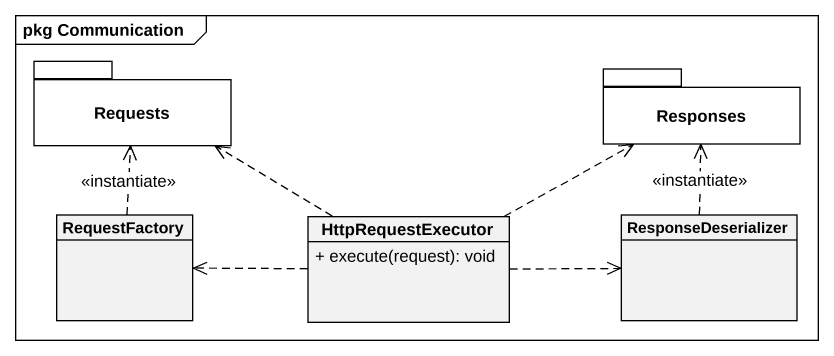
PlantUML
@startuml
mainframe pkg Communication
hide circle
hide empty members
skinparam classAttributeIconSize 0
package Requests {
}
package Responses {
}
class RequestFactory
class HttpRequestExecutor {
  + execute(request): void
}
class ResponseDeserializer
RequestFactory .up.> Requests : <<instantiate>>
HttpRequestExecutor .up.> Requests
HttpRequestExecutor .right.> Responses
HttpRequestExecutor .left.> RequestFactory
HttpRequestExecutor .right.> ResponseDeserializer
ResponseDeserializer .up.> Responses : <<instantiate>>
@enduml
